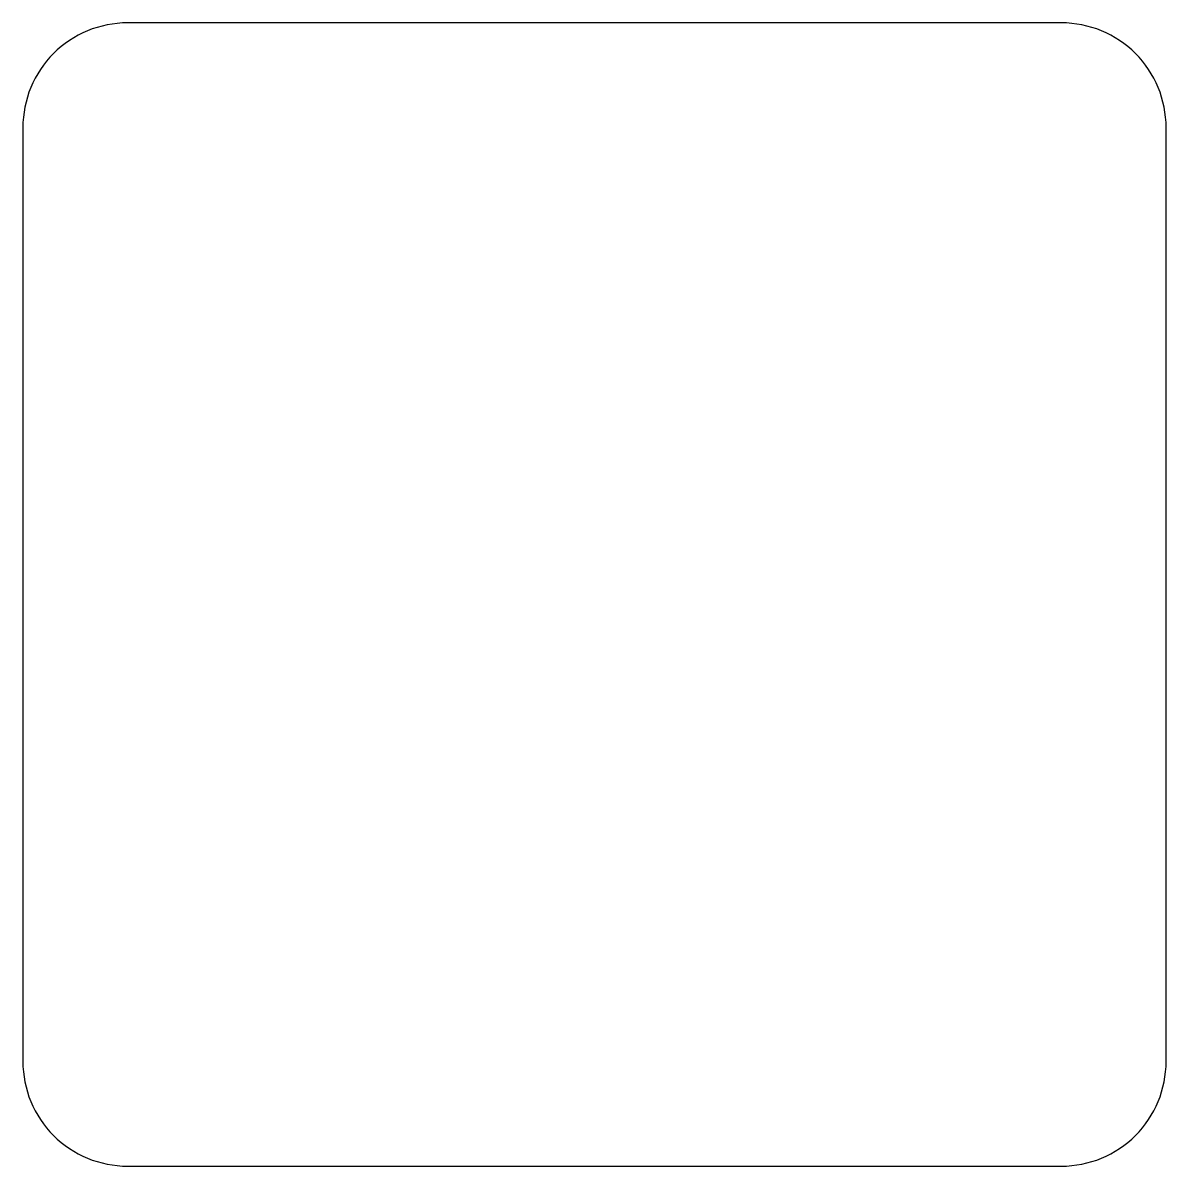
# Model space of a CAD drawing. Header units: inches. Extents: x -1.36 to 1.36, y -1.36 to 1.36.
import ezdxf

# ---------------------------------------------------------------- set-up
doc = ezdxf.new("R2010")
doc.units = ezdxf.units.IN
doc.layers.get('0').update_dxf_attribs({"linetype": 'CONTINUOUS'})

msp = doc.modelspace()

# ---------------------------------------------------------------- linework, layer by layer
msp.add_lwpolyline([(1.115, -1.365, 0.414214), (1.365, -1.115), (1.365, 1.115, 0.414214), (1.115, 1.365), (-1.115, 1.365, 0.414214), (-1.365, 1.115), (-1.365, -1.115, 0.414214), (-1.115, -1.365)], format="xyb", close=True)

doc.saveas('drawing.dxf')
